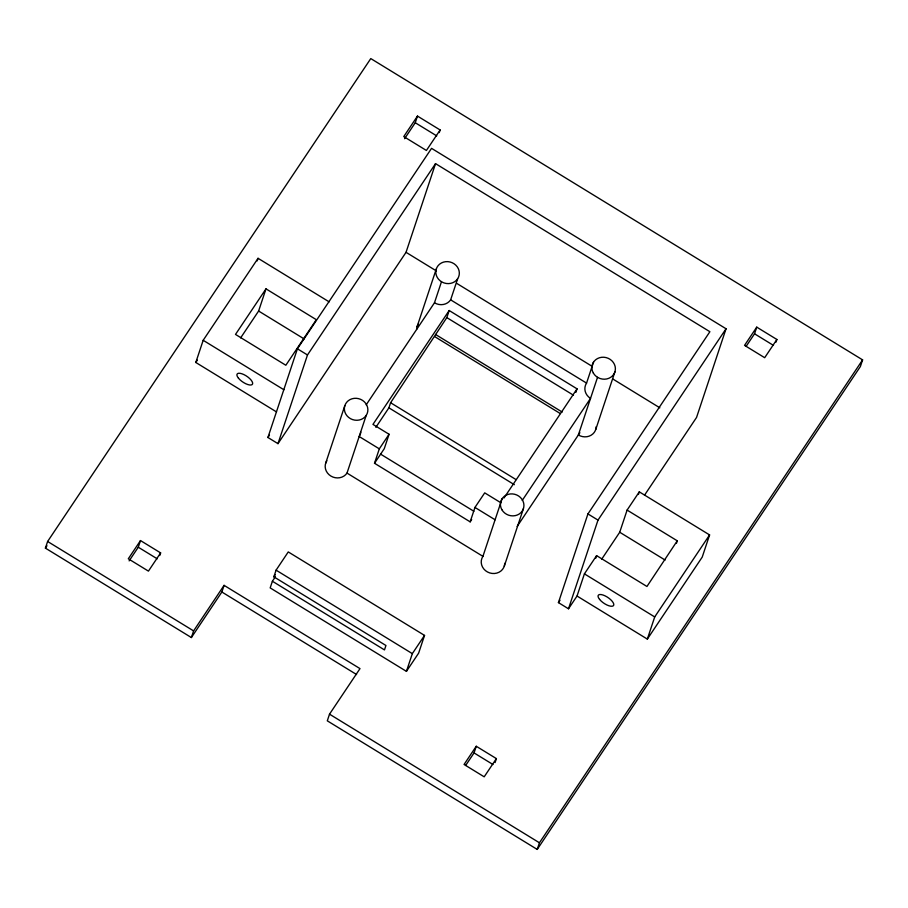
<?xml version="1.0" encoding="UTF-8"?>
<svg xmlns="http://www.w3.org/2000/svg" width="908" height="908" viewBox="0 0 908 908"><rect width="100%" height="100%" fill="white"/><g stroke="black" fill="none" stroke-linecap="round" stroke-linejoin="round"><path stroke-width="1.36" d="M45.4 548.126L47.613 541.474L370.782 58.577L862.6 359.874L860.387 366.526L537.218 849.423L327.3 720.827L329.513 714.165L359.999 668.617L224.083 585.354L193.597 630.901L191.384 637.552L45.4 548.126L46.978 545.765M276.531 411.926L195.799 362.474L203.176 340.296L258.054 258.303L329.139 301.853M129.129 560.883L138.277 547.218L140.49 540.566L160.625 552.893L159.74 555.56M257.18 260.914L258.054 258.303M240.631 337.889L258.621 311.024L265.987 288.858L316.336 319.695L285.838 365.254L235.501 334.416L265.987 288.858M577.034 596.034L647.336 639.096L702.225 557.103L709.591 534.926L639.289 491.852L627.099 510.08L677.266 540.816L646.95 586.477L596.601 555.639L584.411 573.856L577.034 596.034L568.499 608.78L558.431 602.617L587.93 513.928L709.886 331.715L435.534 163.633L406.035 252.322L277.984 443.649L267.917 437.486L297.415 348.797L431.561 148.356L726.048 328.764L696.55 417.453L644.521 495.189M191.384 637.552L221.87 592.005L224.083 585.354M277.984 443.649L307.483 354.971L435.534 163.633M404.593 138.686L415.262 122.739L417.476 116.088L440.13 129.969L439.245 132.625M272.389 581.245L270.175 587.896L406.432 671.364L418.633 653.147L424.535 635.407L288.267 551.928L276.077 570.156L273.853 576.83L385.945 645.497L384.481 649.912L272.389 581.245L275.442 576.682M325.631 463.33L344.813 405.683M326.869 460.753A11.861 10.907 18.4 0 0 330.841 476.03A11.861 10.907 18.4 0 0 347.004 473.091L366.185 415.444A11.861 10.907 18.4 0 0 356.356 398.306A11.861 10.907 18.4 0 0 345.8 414.082A11.861 10.907 18.4 0 0 366.185 415.444M375.844 427.339L388.896 407.828L390.599 402.732L446.815 317.607L449.176 310.513L577.045 388.84L575.865 392.392M417.101 326.653L436.271 269.018M471.683 519.569L470.162 521.85L374.516 463.262L379.317 448.847L389.067 434.262L372.961 424.399L449.176 310.513M389.067 434.262L384.277 448.677L374.516 463.262M366.196 404.809L434.478 302.784L441.481 281.718M434.478 302.784A11.861 10.907 18.4 0 0 450.64 299.844L457.643 278.779A11.861 10.907 18.4 0 0 447.826 261.64A11.861 10.907 18.4 0 0 437.259 277.417A11.861 10.907 18.4 0 0 457.643 278.779M406.432 671.364L412.334 653.635L424.535 635.407M470.162 521.85L474.952 507.436L484.713 492.862L500.819 502.726M504.757 563.312A11.861 10.907 18.4 0 1 489.707 572.925A11.861 10.907 18.4 0 1 482.92 556.354L502.101 498.708M504.292 566.127L523.473 508.48M522.248 500.41L590.529 398.385A11.861 10.907 18.4 0 1 586.557 383.108L593.56 362.042M597.532 377.319L578.362 434.966A11.861 10.907 18.4 0 0 596.227 426.647M465.656 765.444L474.044 752.914L476.257 746.263L496.392 758.6L495.064 762.584M595.761 429.461L614.932 371.815M568.499 608.78L597.997 520.102L726.048 328.764M595.739 558.25L596.601 555.639M601.743 559.112L619.721 532.247L627.099 510.08M638.426 494.463L639.289 491.852M537.218 849.423L539.431 842.772L862.6 359.874M676.392 543.427L677.266 540.816M647.336 639.096L654.713 616.929L709.591 534.926M746.149 346.323L754.537 333.792L756.75 327.141L776.885 339.479L776 342.146M195.799 362.474L197.365 360.124M417.476 116.088L403.754 136.586L426.408 150.467L440.13 129.969M140.49 540.566L128.3 558.783L148.435 571.121L160.625 552.893M267.917 437.486L269.46 435.182M273.853 576.83L275.385 574.56M503.963 498.038L577.045 388.84M517.14 526.447L579.883 432.696M558.431 602.617L560.009 600.267M476.257 746.263L464.056 764.479L484.191 776.817L496.392 758.6M756.75 327.141L744.549 345.369L764.684 357.707L776.885 339.479M415.262 122.739L436.725 135.882M754.537 333.792L773.48 345.403M406.035 252.322L436.249 270.834M456.792 283.421L592.152 366.344M612.707 378.931L659.832 407.805M450.64 299.844L586.557 383.108M446.815 317.607L573.47 395.196M435.534 334.462L562.2 412.05M434.796 336.675L560.247 413.526M258.621 311.024L304.157 338.934M619.721 532.247L665.11 560.054M587.93 513.928L597.997 520.102M390.599 402.732L516.039 479.583M297.415 348.797L307.483 354.971M388.896 407.828L514.348 484.69M203.176 340.296L283.898 389.759M584.411 573.856L654.713 616.929M379.317 448.847L359.171 436.51A11.861 10.907 18.4 0 0 360.805 432.083M474.952 507.436L495.087 519.773M380.611 454.148L473.874 511.272M347.004 473.091L482.92 556.354M276.077 570.156L412.334 653.635M221.87 592.005L356.583 674.53M138.277 547.218L157.232 558.817M474.044 752.914L492.999 764.525M47.613 541.474L193.597 630.901M329.513 714.165L539.431 842.772M416.636 329.468A11.861 10.907 18.4 0 1 418.338 324.088M501.852 509.683A11.861 10.907 18.4 0 0 522.236 511.045A11.861 10.907 18.4 0 0 512.418 493.907A11.861 10.907 18.4 0 0 501.852 509.683M593.321 373.018A11.861 10.907 18.4 0 0 613.695 374.38A11.861 10.907 18.4 0 0 603.877 357.241A11.861 10.907 18.4 0 0 593.321 373.018M599.598 599.428A9.194 3.507 33.8 0 0 613.161 605.897A9.194 3.507 33.8 0 0 605.012 595.83A9.194 3.507 33.8 0 0 599.598 599.428M238.463 378.193A9.194 3.507 33.8 0 0 252.027 384.651A9.194 3.507 33.8 0 0 243.877 374.584A9.194 3.507 33.8 0 0 238.463 378.193"/></g></svg>
